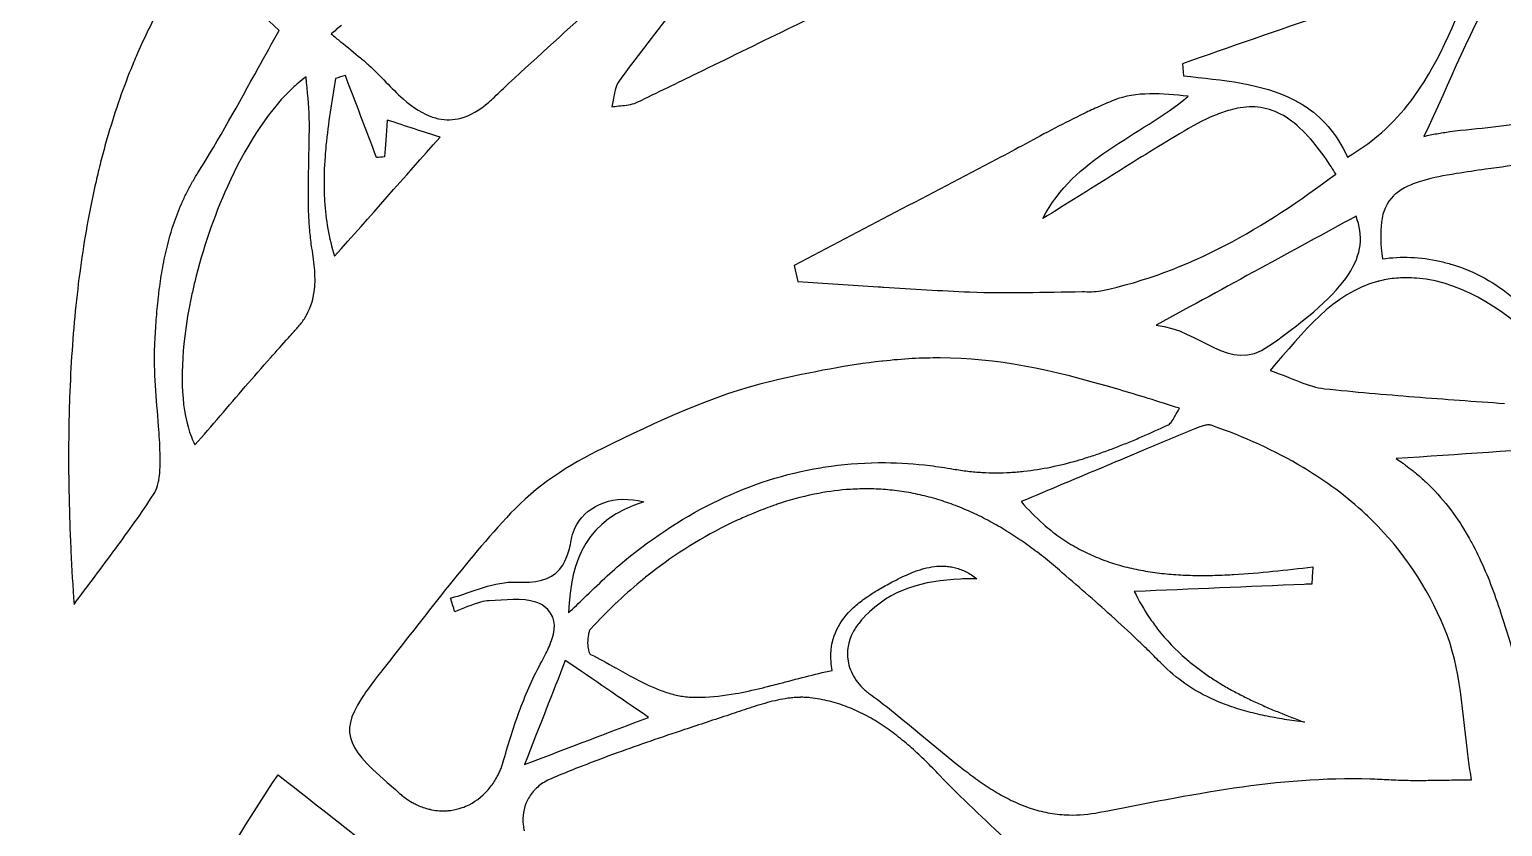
# Model space of a CAD drawing. Extents: x 0 to 430, y 0 to 430.
# Drawn here: x 217.1 to 298.1, y 137.1 to 180.9 of the extents above; entities that cross this region are included whole.
import ezdxf

# ---------------------------------------------------------------- set-up
doc = ezdxf.new("R2010")
doc.units = 0
doc.layers.add('Calque_1', color=7, linetype='CONTINUOUS')

msp = doc.modelspace()

# ---------------------------------------------------------------- linework, layer by layer
at = {"layer": 'Calque_1', "color": 7}
for points in [[(280.52619, 179.05941), (280.52619, 179.05889), (280.59239, 178.3933), (280.59239, 178.39278)], [(232.35213, 178.34322), (232.3524, 178.34317)], [(278.72219, 177.40185), (278.72219, 177.40218)], [(249.16126, 176.68941), (249.16178, 176.68941)], [(293.27535, 177.25745), (293.27535, 177.25797)], [(275.12653, 176.32577), (275.12653, 176.32525)], [(288.95876, 172.99179), (288.95876, 172.99231)], [(228.02501, 172.30323), (228.02501, 172.30272)], [(225.27727, 170.80101), (225.27727, 170.80152)], [(232.50204, 170.69046), (232.50204, 170.69098)], [(291.47023, 170.34138), (291.47023, 170.34086)], [(232.56304, 169.80059), (232.56304, 169.80111)], [(233.91974, 168.46367), (233.92025, 168.46367), (233.92025, 168.46419)], [(259.18642, 167.95728), (259.38176, 167.0855), (259.38176, 167.08498)], [(224.21175, 166.03437), (224.21175, 166.03489)], [(224.28195, 166.64364), (224.28195, 166.64416)], [(232.37153, 165.22413), (232.37153, 165.22464)], [(231.80721, 164.45513), (231.80773, 164.45565)], [(225.6789, 164.06291), (225.6789, 164.06239)], [(230.39851, 162.88572), (230.39851, 162.88623)], [(267.20834, 162.87329), (267.20834, 162.87277)], [(281.89966, 159.19051), (281.89944, 159.1903)], [(281.89944, 159.1903), (281.90844, 159.1873)], [(264.19932, 157.11078), (264.19984, 157.11078)], [(262.28433, 155.64114), (262.26053, 155.64114)], [(263.82894, 155.65204), (263.82843, 155.65204)], [(264.34261, 155.61644), (264.34209, 155.61644)], [(264.85162, 155.56114), (264.8511, 155.56114)], [(265.35598, 155.48674), (265.35546, 155.48674)], [(266.8432, 155.15189), (266.84268, 155.15189)], [(267.33102, 155.00359), (267.33051, 155.00359)], [(267.8142, 154.8377), (267.81368, 154.8377)], [(256.43195, 154.1116), (256.43143, 154.1116)], [(268.29376, 154.65426), (268.29324, 154.65426)], [(268.76918, 154.45373), (268.76866, 154.45373)], [(269.24099, 154.23619), (269.24047, 154.23619)], [(265.7569, 151.09848), (265.75742, 151.09848)], [(267.47152, 151.41787), (267.47204, 151.41787)], [(268.05596, 151.32637), (268.05647, 151.32637)], [(268.34948, 151.23177), (268.34999, 151.23177)], [(268.64352, 151.10154), (268.64403, 151.10154)], [(243.90705, 150.53827), (243.90757, 150.53827)], [(244.97624, 149.43811), (244.97572, 149.43811)], [(263.22941, 149.75127), (263.22992, 149.75127)], [(263.05736, 148.6351), (263.05685, 148.6351)], [(247.99318, 146.56431), (247.99369, 146.56431)], [(249.37035, 145.82017), (249.37087, 145.82017)], [(261.27557, 145.6833), (261.27609, 145.6833)], [(251.46325, 144.73805), (251.46377, 144.73805)], [(252.16708, 144.47193), (252.1676, 144.47193)], [(252.52003, 144.36805), (252.52055, 144.36805)], [(252.8735, 144.28795), (252.87402, 144.28795)], [(253.22748, 144.23365), (253.228, 144.23365)], [(253.58198, 144.20835), (253.5825, 144.20835)], [(254.05534, 144.20535), (254.05586, 144.20535)], [(259.52457, 144.20004), (259.52406, 144.19904)], [(259.52461, 144.20046), (259.52457, 144.20004)], [(259.79695, 144.19546), (259.79643, 144.19546)], [(263.05323, 144.6188), (263.05375, 144.6188)], [(264.55702, 143.454), (264.55753, 143.454)], [(263.07065, 143.23424), (263.07013, 143.23424)], [(264.39925, 142.41154), (264.39873, 142.41154)], [(264.82093, 142.09735), (264.82041, 142.09735)], [(265.23331, 141.76612), (265.23279, 141.76612)], [(265.63638, 141.41936), (265.63587, 141.41936)], [(266.03171, 141.05918), (266.03119, 141.05918)], [(267.05144, 141.40298), (267.05195, 141.40298)], [(268.30355, 140.38341), (268.30407, 140.38341)], [(269.14846, 139.73848), (269.14898, 139.73848)], [(237.57097, 138.84447), (237.57148, 138.84447)]]:
    msp.add_lwpolyline(points, dxfattribs=at)
for points in [[(234.51091, 178.41711)], [(290.07395, 170.6775)], [(267.20843, 162.87333)], [(246.60236, 146.2304)]]:
    msp.add_lwpolyline(points, close=True, dxfattribs=at)
for points in [[(429.85545, 215.00007), (429.85545, 96.33865), (333.66142, 0.14454), (215, 0.14453)], [(255.26678, 185.68989), (253.48368, 183.08271), (251.39484, 180.64415), (249.53742, 178.0733)], [(230.87538, 180.89135), (229.43139, 182.2407), (227.85447, 183.71432), (226.22967, 185.23269)], [(296.31851, 184.55726), (291.05404, 182.72467), (285.79029, 180.89199), (280.52619, 179.05941)], [(293.27535, 177.25797), (294.79787, 179.36391), (295.6367, 181.79474), (296.69633, 184.08649)], [(253.8571, 178.54153), (257.15216, 180.14682), (260.43919, 181.7685), (263.74745, 183.34641)], [(298.01505, 183.77953), (296.39498, 181.06225), (295.2324, 178.07202), (293.80756, 175.05965)], [(243.50572, 177.98608), (245.12262, 179.49729), (246.79546, 180.95241), (248.37313, 182.50053)], [(224.26452, 182.06749), (223.81512, 181.23275), (223.39702, 180.3652), (223.00982, 179.46352)], [(229.73436, 178.84858), (230.10556, 179.51978), (230.48382, 180.20034), (230.87538, 180.89135)], [(234.30319, 181.16829), (234.10933, 181.01462), (233.91669, 180.8579), (233.72544, 180.69752)], [(233.72544, 180.69752), (233.91435, 180.54233), (234.06171, 180.42433), (234.23187, 180.28721)], [(234.23187, 180.28721), (234.63272, 179.96422), (235.01741, 179.65613), (235.34653, 179.37822)], [(223.00982, 179.46352), (222.88077, 179.163), (222.75528, 178.859), (222.63309, 178.55091)], [(235.34653, 179.37822), (235.50282, 179.24625), (235.65364, 179.115), (235.80129, 178.98031)], [(235.80129, 178.98031), (236.45091, 178.38741), (237.02522, 177.7115), (237.68334, 177.12926)], [(222.63309, 178.55091), (222.14429, 177.31841), (221.71077, 176.02507), (221.33085, 174.66846)], [(226.40227, 173.05358), (227.56936, 174.90777), (228.62077, 176.83502), (229.73436, 178.84858)], [(232.3524, 178.34317), (232.20298, 178.23453), (232.05448, 178.11768), (231.90747, 177.99229)], [(232.52834, 176.09323), (232.51824, 176.79033), (232.42188, 177.48641), (232.35213, 178.34322)], [(233.95954, 178.24499), (233.76423, 177.01607), (233.56436, 175.78733), (233.44536, 174.56097)], [(234.51092, 178.41707), (234.32738, 178.35967), (234.14335, 178.30242), (233.95954, 178.24499)], [(236.22864, 173.89232), (235.65613, 175.40056), (235.08369, 176.9086), (234.51091, 178.41711)], [(250.55807, 176.9437), (251.65931, 177.47295), (252.75871, 178.00641), (253.8571, 178.54153)], [(280.59239, 178.39278), (282.72268, 178.15815), (284.88369, 177.98691), (286.65352, 177.07762)], [(231.4708, 177.5918), (230.17182, 176.32173), (228.98789, 174.43554), (228.02501, 172.30323)], [(231.90747, 177.99229), (231.76045, 177.8669), (231.61512, 177.73292), (231.4708, 177.5918)], [(242.70267, 177.22488), (242.96831, 177.48062), (243.23626, 177.73418), (243.50572, 177.98608)], [(249.53742, 178.0733), (249.34086, 177.80133), (249.29466, 177.42088), (249.23356, 177.05115)], [(278.72219, 177.40218), (278.03223, 177.39008), (277.37091, 177.29736), (276.77035, 177.05492)], [(280.8466, 177.26595), (280.13077, 177.34525), (279.41214, 177.41392), (278.72219, 177.40185)], [(237.68334, 177.12926), (238.2463, 176.63119), (238.78468, 176.29689), (239.3096, 176.12157)], [(240.85576, 176.06837), (241.36549, 176.20658), (241.87366, 176.49919), (242.39106, 176.9417)], [(242.39106, 176.9417), (242.49456, 177.0302), (242.59832, 177.12445), (242.70267, 177.22488)], [(249.23356, 177.05115), (249.21316, 176.92788), (249.19096, 176.80591), (249.16126, 176.68941)], [(249.16178, 176.68941), (249.27862, 176.70931), (249.3988, 176.72271), (249.51938, 176.73491)], [(249.51938, 176.73491), (249.82122, 176.76531), (250.12728, 176.78731), (250.39943, 176.8796)], [(250.39943, 176.8796), (250.45383, 176.898), (250.50668, 176.919), (250.55807, 176.9437)], [(272.85897, 170.54077), (274.57818, 173.92344), (278.13015, 175.0092), (280.8466, 177.26595)], [(275.94303, 176.70352), (275.66911, 176.58166), (275.39725, 176.45555), (275.12653, 176.32577)], [(276.77035, 177.05492), (276.49254, 176.94283), (276.21693, 176.82536), (275.94303, 176.70352)], [(283.69863, 176.63291), (283.5189, 176.60451), (283.33623, 176.56421), (283.1498, 176.51302)], [(286.23024, 176.11149), (285.41895, 176.62565), (284.59723, 176.77507), (283.69863, 176.63291)], [(286.65352, 177.07762), (286.74662, 177.02972), (286.83857, 176.97982), (286.92948, 176.92776)], [(286.92948, 176.92776), (287.02028, 176.87576), (287.10977, 176.82139), (287.19819, 176.76497)], [(287.19819, 176.76497), (288.17257, 176.14349), (289.00056, 175.24659), (289.60063, 173.91864)], [(289.60063, 173.91864), (291.202, 174.8476), (292.36185, 175.99402), (293.27535, 177.25745)], [(232.50204, 170.69098), (232.41924, 172.47698), (232.55484, 174.29627), (232.52834, 176.09323)], [(236.81103, 175.96296), (236.75223, 175.11709), (236.71143, 174.52689), (236.67047, 173.93672)], [(239.7137, 175.01521), (238.83125, 175.30346), (237.84608, 175.62494), (236.81103, 175.96296)], [(239.3096, 176.12157), (239.41458, 176.08647), (239.51875, 176.05817), (239.62275, 176.03577)], [(239.62275, 176.03577), (239.83094, 175.99097), (240.03697, 175.97127), (240.24236, 175.97687)], [(240.24236, 175.97687), (240.44758, 175.98287), (240.65185, 176.01307), (240.85576, 176.06837)], [(275.12653, 176.32525), (274.58527, 176.06577), (274.04912, 175.79215), (273.5163, 175.51186)], [(282.28475, 176.2102), (281.68941, 175.9612), (281.05412, 175.62084), (280.36498, 175.20457)], [(283.1498, 176.51302), (282.87019, 176.43632), (282.5824, 176.33471), (282.28475, 176.2102)], [(287.44775, 175.05781), (287.03894, 175.50659), (286.6359, 175.85443), (286.23024, 176.11149)], [(295.23176, 175.32217), (296.80505, 175.53534), (298.44801, 175.57591), (299.87695, 176.02238)], [(233.92025, 168.46419), (235.87501, 170.67478), (237.72853, 172.77041), (239.7137, 175.01521)], [(273.5163, 175.51186), (272.45026, 174.95106), (271.39553, 174.3631), (270.32889, 173.80602)], [(280.36498, 175.20457), (279.12695, 174.45661), (277.89788, 173.69374), (276.6546, 172.91634)], [(288.44406, 173.78295), (288.10542, 174.27531), (287.77477, 174.69878), (287.44775, 175.05781)], [(293.80756, 175.05965), (294.03873, 175.11725), (294.27384, 175.16645), (294.51141, 175.20952)], [(294.51141, 175.20952), (294.74908, 175.25262), (294.98972, 175.28942), (295.23176, 175.32217)], [(221.33085, 174.66846), (221.23585, 174.32935), (221.14415, 173.98663), (221.05593, 173.63958)], [(233.44536, 174.56097), (233.42556, 174.35659), (233.40816, 174.15232), (233.39316, 173.94809)], [(221.05593, 173.63958), (220.96763, 173.29238), (220.88271, 172.94163), (220.80117, 172.58642)], [(233.39316, 173.94809), (233.34826, 173.33522), (233.32706, 172.72354), (233.34046, 172.11255)], [(236.67047, 173.93672), (236.52303, 173.92192), (236.37607, 173.90712), (236.22864, 173.89232)], [(270.32889, 173.80602), (266.61077, 171.86377), (262.90018, 169.90773), (259.18642, 167.95728)], [(288.95876, 172.99231), (288.78493, 173.27356), (288.6134, 173.53679), (288.44406, 173.78295)], [(302.00965, 173.80938), (300.40148, 173.66498), (298.79467, 173.47843), (297.19494, 173.25231)], [(220.80117, 172.58642), (220.63815, 171.87633), (220.48888, 171.15027), (220.35261, 170.40774)], [(225.77853, 171.94151), (225.87183, 172.12929), (225.97022, 172.31576), (226.07412, 172.50116)], [(226.07412, 172.50116), (226.17802, 172.68657), (226.28718, 172.87071), (226.40227, 173.05358)], [(276.6546, 172.91634), (275.41132, 172.13894), (274.15389, 171.34686), (272.85897, 170.54077)], [(276.03553, 166.56117), (280.91421, 167.58316), (285.05023, 170.05079), (288.95876, 172.99179)], [(293.79568, 172.6384), (293.62828, 172.5906), (293.47133, 172.5399), (293.32438, 172.48647)], [(295.59763, 173.01356), (294.89413, 172.90234), (294.29784, 172.78186), (293.79568, 172.6384)], [(297.19494, 173.25231), (296.6617, 173.17701), (296.12918, 173.09752), (295.59763, 173.01356)], [(225.51343, 171.37462), (225.59683, 171.56464), (225.68521, 171.75372), (225.77853, 171.94151)], [(228.02501, 172.30272), (227.27625, 170.64449), (226.66079, 168.83759), (226.22926, 167.05704)], [(233.34046, 172.11255), (233.34446, 171.90894), (233.35326, 171.7056), (233.36576, 171.50225)], [(292.1286, 171.78883), (291.75543, 171.42179), (291.55038, 170.95551), (291.47023, 170.34138)], [(292.25882, 171.90769), (292.21312, 171.86929), (292.17002, 171.82959), (292.1286, 171.78883)], [(292.91356, 172.31645), (292.6585, 172.196), (292.44155, 172.0613), (292.25882, 171.90769)], [(293.32438, 172.48647), (293.17746, 172.43297), (293.04099, 172.37666), (292.91356, 172.31645)], [(225.27727, 170.80152), (225.35127, 170.99364), (225.43007, 171.18459), (225.51343, 171.37462)], [(233.36576, 171.50225), (233.42836, 170.48534), (233.59641, 169.47221), (233.91974, 168.46367)], [(220.35261, 170.40774), (220.21632, 169.66505), (220.09338, 168.90607), (219.98364, 168.13036)], [(224.58636, 168.45231), (224.71468, 169.04932), (224.87265, 169.64006), (225.0685, 170.22223)], [(225.0685, 170.22223), (225.1337, 170.41614), (225.20332, 170.60905), (225.27727, 170.80101)], [(232.56304, 169.80111), (232.53534, 170.09648), (232.51584, 170.39297), (232.50204, 170.69046)], [(290.07395, 170.6775), (286.56449, 168.75959), (283.07559, 166.85298), (279.0834, 164.67115)], [(285.28819, 163.5291), (289.74518, 166.65688), (290.88437, 168.50553), (290.07395, 170.6775)], [(291.47023, 170.34086), (291.39913, 169.79519), (291.42643, 169.133), (291.52143, 168.32135)], [(232.67156, 168.91796), (232.62646, 169.21069), (232.59076, 169.50522), (232.56304, 169.80059)], [(224.46802, 167.85338), (224.50452, 168.05374), (224.54362, 168.25331), (224.58636, 168.45231)], [(232.82297, 167.68651), (232.79447, 168.07934), (232.73777, 168.48819), (232.67156, 168.91796)], [(291.52143, 168.32135), (292.54961, 168.48141), (293.6276, 168.42702), (294.66955, 168.19371)], [(219.98364, 168.13036), (219.76422, 166.57929), (219.59776, 164.96185), (219.48342, 163.27536)], [(224.36725, 167.25032), (224.39805, 167.45188), (224.43155, 167.65303), (224.46802, 167.85338)], [(232.83197, 166.82765), (232.85037, 167.10621), (232.84457, 167.39188), (232.82297, 167.68651)], [(294.66955, 168.19371), (294.90112, 168.14181), (295.1308, 168.08092), (295.35789, 168.0118)], [(295.35789, 168.0118), (296.60681, 167.63167), (297.77391, 166.99638), (298.70342, 166.17109)], [(224.28195, 166.64416), (224.30775, 166.84678), (224.33635, 167.04875), (224.36725, 167.25032)], [(226.22926, 167.05704), (226.16756, 166.80266), (226.11016, 166.54917), (226.05614, 166.29636)], [(259.38176, 167.08498), (260.85757, 166.99148), (262.33318, 166.88672), (263.80888, 166.78836)], [(291.26042, 167.07962), (288.80548, 166.43437), (287.21097, 164.32846), (285.34399, 162.18793)], [(291.28732, 167.08662), (291.27832, 167.08462), (291.26932, 167.08162), (291.26042, 167.07962)], [(291.34572, 167.10262), (291.32592, 167.09762), (291.30692, 167.09162), (291.28732, 167.08662)], [(291.62788, 167.16512), (291.53278, 167.14652), (291.4383, 167.12542), (291.34572, 167.10262)], [(292.52137, 167.27313), (292.21097, 167.25793), (291.91352, 167.22103), (291.62788, 167.16512)], [(292.8366, 167.28113), (292.73026, 167.28087), (292.62472, 167.27813), (292.52137, 167.27313)], [(293.40453, 167.26043), (293.21813, 167.27463), (293.02866, 167.28153), (292.8366, 167.28113)], [(300.53224, 163.49838), (298.381, 165.2472), (296.20258, 167.04823), (293.40453, 167.26043)], [(224.10582, 164.80913), (224.13452, 165.21881), (224.16902, 165.62746), (224.21175, 166.03437)], [(224.21175, 166.03489), (224.22245, 166.13657), (224.23515, 166.2378), (224.24685, 166.33926)], [(224.24685, 166.33926), (224.25855, 166.44065), (224.26915, 166.54249), (224.28195, 166.64364)], [(226.05614, 166.29636), (225.89405, 165.53776), (225.76699, 164.78898), (225.6789, 164.06291)], [(232.37153, 165.22464), (232.66281, 165.74185), (232.79523, 166.27051), (232.83197, 166.82765)], [(263.80888, 166.78836), (263.90778, 166.78136), (264.00662, 166.77526), (264.1055, 166.76876)], [(264.1055, 166.76876), (265.68045, 166.66479), (267.2553, 166.56941), (268.83183, 166.50417)], [(268.83183, 166.50417), (270.89065, 166.41887), (272.95715, 166.50617), (275.02008, 166.52017)], [(275.02008, 166.52017), (275.18968, 166.52117), (275.36155, 166.51417), (275.53218, 166.51517)], [(275.53218, 166.51517), (275.70281, 166.51717), (275.87196, 166.52697), (276.03553, 166.56117)], [(232.21237, 164.96678), (232.26997, 165.05228), (232.32304, 165.13805), (232.37153, 165.22413)], [(224.03452, 163.57664), (224.05412, 163.98809), (224.07712, 164.39927), (224.10582, 164.80913)], [(231.66355, 164.29493), (231.71185, 164.34793), (231.75875, 164.40224), (231.80721, 164.45513)], [(231.80773, 164.45565), (231.81773, 164.46645), (231.82543, 164.47745), (231.83513, 164.48825)], [(231.83513, 164.48825), (231.97803, 164.64716), (232.10442, 164.80657), (232.21237, 164.96678)], [(279.0834, 164.67115), (281.49838, 164.4655), (283.08352, 161.98176), (285.28819, 163.5291)], [(225.6789, 164.06239), (225.41478, 161.88483), (225.50087, 159.91543), (226.04374, 158.52526)], [(230.39851, 162.88623), (230.7239, 163.25493), (231.05441, 163.61878), (231.38398, 163.98333)], [(231.38398, 163.98333), (231.47758, 164.08683), (231.56957, 164.19182), (231.66355, 164.29493)], [(219.48342, 163.27536), (219.42622, 162.43211), (219.38179, 161.57156), (219.35061, 160.6936)], [(224.2433, 159.12264), (224.1328, 160.61061), (223.96415, 162.09841), (224.03452, 163.57664)], [(229.01048, 161.2946), (229.47113, 161.82763), (229.93321, 162.35846), (230.39851, 162.88572)], [(267.20834, 162.87277), (266.19478, 162.87677), (265.15801, 162.81877), (264.05711, 162.69759)], [(277.05279, 161.12823), (273.19011, 162.26697), (270.30583, 162.86013), (267.20843, 162.87333)], [(263.99571, 162.69107), (262.19762, 162.48978), (260.22565, 162.12), (257.89996, 161.57692)], [(264.05311, 162.69707), (264.03401, 162.69507), (264.01491, 162.69307), (263.99571, 162.69107)], [(264.05711, 162.69759), (264.05611, 162.69744), (264.05411, 162.69734), (264.05311, 162.69707)], [(285.34399, 162.18793), (286.58965, 161.7561), (287.44857, 161.27326), (288.34794, 161.17973)], [(226.24166, 158.08396), (227.17209, 159.15393), (228.08899, 160.22841), (229.01048, 161.2946)], [(257.89996, 161.57692), (254.69794, 160.82894), (251.63143, 159.33942), (248.64419, 157.89654)], [(288.34794, 161.17973), (289.99312, 161.00852), (291.64137, 160.86406), (293.29081, 160.73325)], [(219.35061, 160.6936), (219.30381, 159.37666), (219.28621, 158.02072), (219.29741, 156.62409)], [(278.6527, 160.64348), (278.10009, 160.81462), (277.5678, 160.97641), (277.05279, 161.12823)], [(280.37352, 160.10141), (279.77781, 160.29167), (279.20517, 160.47238), (278.6527, 160.64348)], [(293.29081, 160.73325), (294.11551, 160.66785), (294.9404, 160.60588), (295.76559, 160.54566)], [(295.76559, 160.54566), (296.59079, 160.48546), (297.41566, 160.42673), (298.2409, 160.36841)], [(279.90481, 159.32419), (280.07631, 159.52422), (280.19831, 159.84481), (280.37352, 160.10141)], [(224.2924, 158.37903), (224.2786, 158.627), (224.2617, 158.87465), (224.2433, 159.12264)], [(278.31163, 158.5433), (278.77994, 158.74595), (279.24677, 158.9565), (279.71363, 159.17119)], [(281.20562, 158.9713), (280.25931, 158.57683), (279.32507, 158.18408), (278.38514, 157.78996)], [(279.71363, 159.17119), (279.74943, 159.18759), (279.78323, 159.20959), (279.81491, 159.23529)], [(279.81491, 159.23529), (279.84661, 159.26099), (279.87631, 159.29089), (279.90481, 159.32419)], [(281.34051, 159.0261), (281.29501, 159.0076), (281.24801, 158.989), (281.20562, 158.9713)], [(281.43301, 159.0638), (281.40091, 159.0514), (281.37171, 159.0387), (281.34051, 159.0261)], [(281.67384, 159.1449), (281.59364, 159.1229), (281.51205, 159.0942), (281.43301, 159.0638)], [(281.90844, 159.1873), (281.83354, 159.1823), (281.75398, 159.1669), (281.67384, 159.1449)], [(282.00869, 159.18751), (281.97389, 159.19151), (281.93699, 159.19151), (281.89966, 159.19051)], [(282.10839, 159.16581), (282.07689, 159.17671), (282.04349, 159.18381), (282.00869, 159.18751)], [(287.16751, 156.84401), (285.61269, 157.77601), (283.91422, 158.54147), (282.10839, 159.16581)], [(224.3234, 157.63489), (224.3174, 157.88275), (224.3062, 158.13109), (224.2924, 158.37903)], [(226.04374, 158.52526), (226.10404, 158.37079), (226.16993, 158.2236), (226.24166, 158.08396)], [(276.19187, 157.69788), (276.42909, 157.78298), (276.66598, 157.8715), (276.9019, 157.96299)], [(276.9019, 157.96299), (277.1377, 158.05439), (277.37305, 158.14881), (277.60781, 158.24565)], [(277.60781, 158.24565), (277.84271, 158.34255), (278.0775, 158.44197), (278.31163, 158.5433)], [(312.31515, 158.69217), (305.57901, 158.23468), (299.15631, 157.79886), (292.28124, 157.33206)], [(224.2526, 156.1373), (224.3431, 156.61847), (224.3359, 157.15716), (224.3234, 157.63489)], [(248.64419, 157.89654), (246.80494, 157.00828), (244.9789, 155.80427), (243.59592, 154.3231)], [(261.21501, 156.92319), (262.19121, 157.05662), (263.18609, 157.11991), (264.19932, 157.11078)], [(264.19984, 157.11078), (265.01057, 157.10378), (265.83281, 157.04958), (266.66739, 156.94798)], [(271.81643, 156.63592), (272.81848, 156.74416), (273.7966, 156.95287), (274.75889, 157.23124)], [(274.75889, 157.23124), (274.9995, 157.30084), (275.23947, 157.37506), (275.47821, 157.45293)], [(275.47821, 157.45293), (275.71686, 157.53073), (275.9548, 157.61276), (276.19187, 157.69788)], [(278.38514, 157.78996), (277.70764, 157.50588), (277.02155, 157.21976), (276.35218, 156.93834)], [(292.28124, 157.33206), (292.40403, 157.25116), (292.52421, 157.16865), (292.64192, 157.08504)], [(219.29741, 156.62409), (219.29747, 156.61709), (219.29793, 156.61029), (219.29793, 156.60339)], [(219.29793, 156.60339), (219.30593, 155.67891), (219.32563, 154.73684), (219.35843, 153.77672)], [(249.8803, 151.72815), (253.17416, 154.43156), (256.7553, 156.18876), (260.63107, 156.83429)], [(260.63107, 156.83429), (260.82486, 156.86659), (261.01974, 156.89649), (261.21501, 156.92319)], [(266.66739, 156.94798), (266.87603, 156.92258), (267.08512, 156.89408), (267.29526, 156.86278)], [(267.29526, 156.86278), (267.50557, 156.83138), (267.71649, 156.79688), (267.92829, 156.75941)], [(267.92829, 156.75941), (268.19726, 156.71181), (268.46401, 156.67341), (268.72876, 156.64262)], [(268.72876, 156.64262), (268.99353, 156.61192), (269.25602, 156.58932), (269.51683, 156.57442)], [(269.51683, 156.57442), (270.03843, 156.54472), (270.55246, 156.54582), (271.05988, 156.57442)], [(271.05988, 156.57442), (271.31359, 156.58842), (271.56587, 156.60882), (271.81643, 156.63592)], [(276.35218, 156.93834), (274.75405, 156.26649), (273.18401, 155.60519), (271.67133, 154.96895)], [(288.52662, 155.9593), (288.0872, 156.26958), (287.63386, 156.56445), (287.16751, 156.84401)], [(292.64192, 157.08504), (292.69192, 157.04954), (292.73962, 157.01304), (292.78868, 156.97704)], [(292.78868, 156.97704), (292.91984, 156.88094), (293.04774, 156.78297), (293.17265, 156.68351)], [(293.17265, 156.68351), (293.18505, 156.67341), (293.19785, 156.66361), (293.21035, 156.65361)], [(293.21035, 156.65361), (293.24625, 156.62471), (293.28335, 156.59641), (293.31885, 156.56731)], [(293.31885, 156.56731), (293.42688, 156.47851), (293.53224, 156.38827), (293.63564, 156.29704)], [(223.9642, 155.35905), (224.0605, 155.50666), (224.13261, 155.67539), (224.1859, 155.8567)], [(224.1859, 155.8567), (224.2125, 155.9474), (224.2345, 156.04107), (224.2526, 156.1373)], [(262.26053, 155.64114), (261.69554, 155.60444), (261.12175, 155.53094), (260.53971, 155.42257)], [(263.30701, 155.66804), (262.96923, 155.67204), (262.62816, 155.66304), (262.28433, 155.64114)], [(263.82843, 155.65204), (263.65532, 155.66104), (263.48169, 155.66594), (263.30701, 155.66804)], [(264.34209, 155.61644), (264.17187, 155.63154), (264.00069, 155.64344), (263.82894, 155.65204)], [(264.8511, 155.56114), (264.68238, 155.58284), (264.51283, 155.60124), (264.34261, 155.61644)], [(265.35546, 155.48674), (265.18821, 155.51464), (265.02034, 155.53954), (264.85162, 155.56114)], [(290.20712, 154.63225), (289.67327, 155.10356), (289.11254, 155.54557), (288.52662, 155.9593)], [(293.63564, 156.29704), (293.73901, 156.20584), (293.84006, 156.11315), (293.93898, 156.01954)], [(293.93898, 156.01954), (294.8301, 155.17626), (295.54344, 154.23792), (296.13677, 153.23367)], [(221.86717, 152.36854), (222.60065, 153.36438), (223.3043, 154.34731), (223.9642, 155.35905)], [(250.91125, 154.95379), (247.82578, 153.98404), (246.89604, 151.86436), (246.77816, 148.84977)], [(247.24067, 153.71099), (247.88386, 154.82846), (249.32729, 155.37265), (250.91125, 154.95379)], [(257.8577, 154.68313), (257.51283, 154.55764), (257.17503, 154.42257), (256.84071, 154.28316)], [(258.05459, 154.75133), (257.98899, 154.72833), (257.92355, 154.70703), (257.8577, 154.68313)], [(258.19153, 154.79833), (258.14593, 154.78273), (258.10033, 154.76733), (258.05459, 154.75133)], [(258.42614, 154.87943), (258.34824, 154.85403), (258.26971, 154.82513), (258.19153, 154.79833)], [(260.53971, 155.42257), (259.84783, 155.29372), (259.14349, 155.11428), (258.42614, 154.87943)], [(265.85518, 155.39374), (265.68937, 155.42794), (265.52323, 155.45884), (265.35598, 155.48674)], [(265.85618, 155.39374), (265.85602, 155.3938), (265.85541, 155.39372), (265.85518, 155.39374)], [(266.84268, 155.15189), (266.51649, 155.24459), (266.18798, 155.3254), (265.85618, 155.39374)], [(267.33051, 155.00359), (267.16885, 155.05589), (267.00621, 155.10553), (266.8432, 155.15189)], [(267.81368, 154.8377), (267.65336, 154.8959), (267.49268, 154.95128), (267.33102, 155.00359)], [(268.29324, 154.65426), (268.13422, 154.71816), (267.97453, 154.77951), (267.8142, 154.8377)], [(271.67133, 154.96895), (272.06014, 154.50865), (272.4649, 154.09691), (272.88366, 153.72924)], [(243.59592, 154.3231), (241.07804, 151.62631), (238.87215, 148.63527), (236.57723, 145.73449)], [(256.05833, 153.94055), (255.953, 153.89205), (255.84635, 153.84525), (255.74207, 153.79535)], [(256.43143, 154.1116), (256.30573, 154.0564), (256.18256, 153.99775), (256.05833, 153.94055)], [(256.84071, 154.28316), (256.70426, 154.22626), (256.56668, 154.17082), (256.43195, 154.1116)], [(268.76866, 154.45373), (268.61091, 154.52333), (268.45278, 154.59031), (268.29376, 154.65426)], [(269.24047, 154.23619), (269.08397, 154.31139), (268.92693, 154.38415), (268.76918, 154.45373)], [(270.17324, 153.75198), (269.86492, 153.92422), (269.55414, 154.08572), (269.24099, 154.23619)], [(290.60193, 154.27311), (290.47197, 154.39461), (290.3405, 154.51449), (290.20712, 154.63225)], [(290.9864, 153.90259), (290.85996, 154.02787), (290.7319, 154.15161), (290.60193, 154.27311)], [(294.93861, 147.99182), (293.97617, 150.32193), (292.63126, 152.27297), (290.9864, 153.90259)], [(219.35843, 153.77672), (219.37493, 153.2933), (219.39453, 152.8053), (219.41733, 152.31272)], [(246.93116, 152.85056), (246.94956, 152.95529), (246.97366, 153.05715), (247.00296, 153.15597)], [(247.00296, 153.15597), (247.06166, 153.35362), (247.14173, 153.53906), (247.24067, 153.71099)], [(255.74207, 153.79535), (254.14965, 153.03319), (252.67862, 152.1073), (251.30978, 151.03632)], [(270.63367, 153.48533), (270.48074, 153.57673), (270.32733, 153.66591), (270.17324, 153.75198)], [(271.09049, 153.20318), (270.9387, 153.29978), (270.78659, 153.39394), (270.63367, 153.48533)], [(271.5442, 152.90552), (271.39352, 153.00723), (271.24229, 153.10658), (271.09049, 153.20318)], [(272.88366, 153.72924), (273.02314, 153.60679), (273.16377, 153.48913), (273.30638, 153.37629)], [(273.30638, 153.37629), (273.44896, 153.26347), (273.59282, 153.1548), (273.73839, 153.05125)], [(296.13677, 153.23367), (296.21027, 153.10923), (296.27769, 152.98128), (296.34762, 152.85486)], [(219.41733, 152.31272), (219.41833, 152.28812), (219.41933, 152.26292), (219.42133, 152.23832)], [(219.59238, 149.30102), (220.37044, 150.3643), (221.13369, 151.37271), (221.86717, 152.36854)], [(246.68983, 151.94365), (246.79091, 152.20347), (246.87044, 152.50444), (246.93116, 152.85056)], [(271.99431, 152.59286), (271.84469, 152.69957), (271.69488, 152.80382), (271.5442, 152.90552)], [(272.4413, 152.26473), (272.29273, 152.37636), (272.14391, 152.48613), (271.99431, 152.59286)], [(272.88522, 151.92262), (272.73768, 152.03909), (272.58986, 152.15305), (272.4413, 152.26473)], [(273.73839, 153.05125), (273.88397, 152.94771), (274.03121, 152.84868), (274.17969, 152.75409)], [(274.17969, 152.75409), (274.32817, 152.65949), (274.47751, 152.56875), (274.62877, 152.48279)], [(274.62877, 152.48279), (274.78003, 152.39679), (274.93269, 152.31502), (275.08663, 152.23733)], [(296.34762, 152.85486), (296.40312, 152.75459), (296.46171, 152.65608), (296.51505, 152.55464)], [(296.51505, 152.55464), (296.99735, 151.63722), (297.39479, 150.67266), (297.74753, 149.68142)], [(219.42133, 152.23832), (219.46643, 151.27669), (219.52328, 150.29781), (219.59238, 149.30102)], [(244.24192, 150.52927), (245.31893, 150.52327), (246.01995, 150.78769), (246.4578, 151.47751)], [(246.4578, 151.47751), (246.5454, 151.61549), (246.62244, 151.7704), (246.68983, 151.94365)], [(247.62411, 149.65284), (248.42883, 150.42539), (249.12715, 151.10995), (249.8803, 151.72815)], [(273.76474, 151.19452), (273.47354, 151.44635), (273.18039, 151.68955), (272.88522, 151.92262)], [(275.08663, 152.23733), (275.24056, 152.15973), (275.39572, 152.08586), (275.55222, 152.01617)], [(275.55222, 152.01617), (275.70872, 151.94647), (275.86662, 151.88083), (276.02558, 151.81876)], [(276.02558, 151.81876), (276.18454, 151.75676), (276.34435, 151.69782), (276.50567, 151.64305)], [(276.50567, 151.64305), (276.66699, 151.58835), (276.82941, 151.53735), (276.99298, 151.48957)], [(276.99298, 151.48957), (277.15654, 151.44177), (277.32127, 151.39687), (277.48698, 151.35574)], [(251.30978, 151.03632), (251.11434, 150.88342), (250.92028, 150.72692), (250.72894, 150.56814)], [(268.32106, 150.70566), (266.3245, 150.61706), (264.48657, 150.16417), (263.05936, 148.6381)], [(264.67066, 150.59514), (264.9707, 150.75172), (265.27998, 150.89898), (265.59412, 151.02868)], [(265.59412, 151.02868), (265.64862, 151.05118), (265.70202, 151.07738), (265.7569, 151.09848)], [(265.75742, 151.09848), (265.85002, 151.13408), (265.94342, 151.16728), (266.03699, 151.19828)], [(266.03699, 151.19828), (266.13079, 151.22928), (266.22554, 151.25808), (266.32017, 151.28348)], [(266.32017, 151.28348), (266.50929, 151.33428), (266.70029, 151.37308), (266.89223, 151.39667)], [(266.89223, 151.39667), (267.08418, 151.42027), (267.27751, 151.42847), (267.47152, 151.41787)], [(267.47204, 151.41787), (267.56894, 151.41287), (267.66568, 151.40257), (267.76298, 151.38737)], [(267.76298, 151.38737), (267.76324, 151.38732), (267.76375, 151.38743), (267.76398, 151.38737)], [(267.76398, 151.38737), (267.86118, 151.37227), (267.95854, 151.35207), (268.05596, 151.32637)], [(268.05647, 151.32637), (268.15407, 151.30067), (268.2517, 151.26907), (268.34948, 151.23177)], [(269.23108, 150.72326), (268.92467, 150.72326), (268.62114, 150.71926), (268.32106, 150.70566)], [(268.34999, 151.23177), (268.44779, 151.19447), (268.54564, 151.15117), (268.64352, 151.10154)], [(268.64403, 151.10154), (268.83975, 151.00224), (269.03558, 150.87696), (269.23108, 150.72326)], [(275.20495, 149.9429), (274.72624, 150.36219), (274.24557, 150.77872), (273.76474, 151.19452)], [(277.48698, 151.35574), (277.65269, 151.31464), (277.81948, 151.27694), (277.98723, 151.24205)], [(277.98723, 151.24205), (278.15495, 151.20725), (278.32346, 151.17535), (278.49314, 151.14645)], [(278.49314, 151.14645), (278.66282, 151.11765), (278.83326, 151.09115), (279.00474, 151.06795)], [(279.00474, 151.06795), (279.17621, 151.04465), (279.34885, 151.02435), (279.52202, 151.00645)], [(279.52202, 151.00645), (279.69522, 150.98845), (279.86913, 150.97285), (280.04394, 150.95995)], [(280.04394, 150.95995), (280.21875, 150.94695), (280.39422, 150.93665), (280.57052, 150.92845)], [(280.57052, 150.92845), (280.74681, 150.92045), (280.92408, 150.91385), (281.10177, 150.90985)], [(281.10177, 150.90985), (281.45713, 150.90185), (281.8153, 150.90285), (282.17561, 150.90985)], [(282.17561, 150.90985), (282.53605, 150.91685), (282.89888, 150.93135), (283.26339, 150.95125)], [(283.26339, 150.95125), (283.28849, 150.95425), (283.31379, 150.95525), (283.33879, 150.95625)], [(283.33879, 150.95625), (284.77334, 151.03775), (286.23529, 151.20457), (287.69876, 151.37742)], [(287.69876, 151.37742), (287.67996, 151.06238), (287.66106, 150.74729), (287.64246, 150.43225)], [(240.29022, 149.6603), (241.49735, 149.97671), (242.71937, 150.59843), (243.90705, 150.53827)], [(243.90757, 150.53827), (244.0229, 150.53227), (244.13422, 150.52927), (244.24192, 150.52927)], [(250.72894, 150.56814), (249.77184, 149.77381), (248.86515, 148.90672), (248.00197, 147.97348)], [(263.22992, 149.75127), (263.26882, 149.77787), (263.30972, 149.80307), (263.3493, 149.82927)], [(263.3493, 149.82927), (263.53811, 149.95429), (263.73186, 150.0752), (263.93169, 150.19101)], [(263.93169, 150.19101), (264.17322, 150.33103), (264.42099, 150.46485), (264.67066, 150.59514)], [(278.03165, 147.37822), (277.11048, 148.25452), (276.1624, 149.10425), (275.20495, 149.9429)], [(287.23058, 150.41525), (284.12744, 150.28425), (281.02412, 150.15347), (277.88492, 150.02094)], [(277.88492, 150.02094), (278.1355, 149.50939), (278.41038, 149.03579), (278.70708, 148.59521)], [(287.64246, 150.43225), (287.50569, 150.42625), (287.36734, 150.42075), (287.23058, 150.41525)], [(240.52431, 148.90944), (240.44631, 149.15995), (240.36847, 149.41006), (240.29022, 149.6603)], [(241.94386, 149.43911), (241.46842, 149.31467), (240.9982, 149.06983), (240.52431, 148.90944)], [(242.42136, 149.51611), (242.26141, 149.50911), (242.1023, 149.48061), (241.94386, 149.43911)], [(244.97572, 149.43811), (244.25503, 149.67372), (243.24699, 149.55233), (242.42136, 149.51611)], [(245.42324, 149.21228), (245.29344, 149.30998), (245.14237, 149.38376), (244.97624, 149.43811)], [(245.88471, 147.43307), (246.09909, 148.10786), (246.06434, 148.72945), (245.42324, 149.21228)], [(246.77816, 148.84977), (247.07597, 149.12764), (247.35587, 149.39529), (247.62411, 149.65284)], [(262.30543, 148.99887), (262.39683, 149.08987), (262.4928, 149.17818), (262.59224, 149.26396)], [(262.59224, 149.26396), (262.69174, 149.34986), (262.7953, 149.43345), (262.90178, 149.5146)], [(262.90178, 149.5146), (263.00806, 149.5956), (263.11728, 149.67448), (263.22941, 149.75127)], [(297.74753, 149.68142), (297.83563, 149.43372), (297.92117, 149.18438), (298.00436, 148.93366)], [(261.21299, 146.15251), (261.11609, 147.36457), (261.57349, 148.26986), (262.30543, 148.99887)], [(262.73542, 148.26458), (262.60553, 148.10284), (262.49708, 147.93641), (262.40883, 147.76692)], [(263.05685, 148.6351), (262.94737, 148.51789), (262.83995, 148.39473), (262.73542, 148.26458)], [(263.05936, 148.6381), (263.05857, 148.6381), (263.05836, 148.6351), (263.05736, 148.6351)], [(278.70708, 148.59521), (278.85543, 148.37491), (279.00913, 148.16264), (279.16804, 147.95854)], [(298.00436, 148.93366), (298.25402, 148.18116), (298.4846, 147.41627), (298.71233, 146.648)], [(245.53073, 146.60315), (245.67327, 146.88464), (245.79896, 147.16314), (245.88471, 147.43307)], [(247.86807, 147.6536), (247.84017, 147.51652), (247.82827, 147.35832), (247.83037, 147.20505)], [(247.92237, 147.83963), (247.90017, 147.78523), (247.88207, 147.72213), (247.86807, 147.6536)], [(248.00197, 147.97348), (247.97087, 147.93988), (247.94467, 147.89408), (247.92237, 147.83963)], [(262.40883, 147.76692), (262.1439, 147.25834), (262.06287, 146.72338), (262.14372, 146.21406)], [(279.16804, 147.95854), (279.64479, 147.34621), (280.16795, 146.80472), (280.72813, 146.31937)], [(296.26256, 140.75351), (295.92958, 143.30211), (295.8383, 145.81377), (294.93861, 147.99182)], [(245.30697, 146.17939), (245.38387, 146.321), (245.45945, 146.46239), (245.53073, 146.60315)], [(247.83037, 147.20505), (247.83043, 147.20105), (247.83088, 147.19705), (247.83088, 147.19265)], [(247.83088, 147.19265), (247.83388, 147.04417), (247.84928, 146.90095), (247.87638, 146.78853)], [(247.87638, 146.78853), (247.89728, 146.70163), (247.92528, 146.63258), (247.95858, 146.59321)], [(247.95858, 146.59321), (247.96958, 146.58021), (247.98098, 146.57041), (247.99318, 146.56431)], [(278.7169, 146.71573), (278.49041, 146.93832), (278.26187, 147.15922), (278.03165, 147.37822)], [(279.38973, 146.04133), (279.16756, 146.26797), (278.94338, 146.49313), (278.7169, 146.71573)], [(246.60236, 146.2304), (245.8838, 144.39152), (245.2144, 142.67842), (244.36426, 140.50207)], [(244.66773, 144.88489), (244.86563, 145.32577), (245.07822, 145.7581), (245.30697, 146.17939)], [(251.17728, 143.09779), (249.54047, 144.21849), (248.23154, 145.11487), (246.60236, 146.2304)], [(247.99369, 146.56431), (248.44982, 146.33711), (248.90884, 146.0793), (249.37035, 145.82017)], [(249.37087, 145.82017), (250.06321, 145.43144), (250.76094, 145.03867), (251.46325, 144.73805)], [(261.27609, 145.6833), (261.24609, 145.84464), (261.22519, 146.00104), (261.21299, 146.15251)], [(262.14372, 146.21406), (262.17072, 146.0443), (262.21602, 145.87751), (262.27808, 145.71537)], [(280.65373, 144.96749), (280.21269, 145.27692), (279.79068, 145.63223), (279.38973, 146.04133)], [(280.72813, 146.31937), (280.91474, 146.15768), (281.10508, 146.00189), (281.29968, 145.85222)], [(281.29968, 145.85222), (281.49428, 145.70257), (281.69259, 145.55834), (281.89446, 145.41968)], [(236.57723, 145.73449), (236.2521, 145.32351), (235.96857, 144.95431), (235.72818, 144.61776)], [(258.35378, 144.9531), (259.31923, 145.20551), (260.29257, 145.47542), (261.27557, 145.6833)], [(262.27808, 145.71537), (262.34018, 145.55323), (262.41912, 145.39581), (262.51476, 145.24513)], [(262.51476, 145.24513), (262.61036, 145.09442), (262.72257, 144.95059), (262.85014, 144.81518)], [(282.03091, 144.16755), (281.55471, 144.39417), (281.09473, 144.65809), (280.65373, 144.96749)], [(281.89446, 145.41968), (282.09637, 145.28098), (282.30134, 145.14742), (282.50994, 145.01867)], [(282.50994, 145.01867), (282.71854, 144.88995), (282.92991, 144.76536), (283.14454, 144.64556)], [(235.72818, 144.61776), (235.60799, 144.44949), (235.49872, 144.28981), (235.40004, 144.13664)], [(243.63989, 142.1631), (243.93441, 143.08813), (244.27193, 144.00317), (244.66773, 144.88489)], [(251.46377, 144.73805), (251.69777, 144.6379), (251.93217, 144.5481), (252.16708, 144.47193)], [(252.1676, 144.47193), (252.28497, 144.43393), (252.40245, 144.39883), (252.52003, 144.36805)], [(252.52055, 144.36805), (252.63813, 144.33735), (252.75572, 144.31045), (252.8735, 144.28795)], [(252.87402, 144.28795), (252.99179, 144.26545), (253.10952, 144.24715), (253.22748, 144.23365)], [(253.228, 144.23365), (253.34596, 144.22015), (253.46385, 144.21175), (253.58198, 144.20835)], [(253.5825, 144.20835), (253.73987, 144.20435), (253.89772, 144.20335), (254.05534, 144.20535)], [(254.05586, 144.20535), (254.68679, 144.21885), (255.31973, 144.29305), (255.95548, 144.40482)], [(255.95548, 144.40482), (256.43243, 144.48872), (256.91081, 144.59379), (257.39105, 144.7097)], [(257.39105, 144.7097), (257.49968, 144.7359), (257.60884, 144.7652), (257.71765, 144.7924)], [(257.71765, 144.7924), (257.78265, 144.8088), (257.84787, 144.8255), (257.91299, 144.842)], [(257.91299, 144.842), (258.05985, 144.8794), (258.20656, 144.9146), (258.35378, 144.9531)], [(258.97215, 144.16234), (258.78713, 144.14094), (258.60082, 144.11074), (258.41405, 144.07394)], [(259.24914, 144.18764), (259.15734, 144.18164), (259.06457, 144.17314), (258.97215, 144.16234)], [(259.52406, 144.19904), (259.43306, 144.19904), (259.34092, 144.19404), (259.24914, 144.18764)], [(259.79643, 144.19546), (259.70613, 144.19946), (259.61579, 144.20146), (259.52461, 144.20046)], [(260.06618, 144.17426), (259.97718, 144.18436), (259.88704, 144.19126), (259.79695, 144.19546)], [(260.6031, 144.09466), (260.42664, 144.12676), (260.24793, 144.15356), (260.06618, 144.17426)], [(262.85014, 144.81518), (262.91394, 144.74748), (262.98177, 144.68196), (263.05323, 144.6188)], [(263.05375, 144.6188), (263.12515, 144.5557), (263.19972, 144.49445), (263.27854, 144.43637)], [(263.27854, 144.43637), (263.71125, 144.11763), (264.13636, 143.78902), (264.55702, 143.454)], [(282.512, 143.95311), (282.34981, 144.02061), (282.18955, 144.09209), (282.03091, 144.16755)], [(283.14454, 144.64556), (283.35917, 144.52573), (283.57666, 144.41024), (283.79669, 144.29829)], [(283.79669, 144.29829), (284.01671, 144.18635), (284.23907, 144.07787), (284.46383, 143.97275)], [(235.40004, 144.13664), (234.11689, 142.1451), (234.66103, 141.33076), (237.27279, 139.12197)], [(256.72939, 143.60836), (256.35802, 143.48599), (255.99033, 143.35832), (255.63127, 143.2399)], [(257.28905, 143.7861), (257.10198, 143.7295), (256.91501, 143.66947), (256.72939, 143.60836)], [(257.85181, 143.94475), (257.66434, 143.89625), (257.47613, 143.84278), (257.28905, 143.7861)], [(258.41405, 144.07394), (258.22727, 144.03714), (258.03927, 143.99334), (257.85181, 143.94475)], [(261.63198, 143.83781), (261.29884, 143.94404), (260.95603, 144.03048), (260.6031, 144.09466)], [(262.12446, 143.66366), (261.9625, 143.72636), (261.79855, 143.78473), (261.63198, 143.83781)], [(262.60401, 143.46212), (262.44645, 143.53382), (262.28641, 143.60095), (262.12446, 143.66366)], [(263.07013, 143.23424), (262.91674, 143.31434), (262.76158, 143.3904), (262.60401, 143.46212)], [(264.55753, 143.454), (265.39874, 142.78405), (266.22197, 142.08925), (267.05144, 141.40298)], [(283.00346, 143.76136), (282.83789, 143.82156), (282.67422, 143.88559), (282.512, 143.95311)], [(283.50522, 143.59084), (283.33644, 143.64434), (283.16904, 143.70115), (283.00346, 143.76136)], [(284.01579, 143.43942), (283.84402, 143.48682), (283.674, 143.53732), (283.50522, 143.59084)], [(284.53514, 143.30506), (284.36054, 143.34706), (284.18755, 143.39196), (284.01579, 143.43942)], [(284.46383, 143.97275), (284.6886, 143.86763), (284.91558, 143.76508), (285.14442, 143.66578)], [(285.14442, 143.66578), (285.37328, 143.56648), (285.60353, 143.46994), (285.83583, 143.37537)], [(285.83583, 143.37537), (286.2993, 143.18673), (286.76909, 143.00557), (287.24246, 142.82967)], [(244.36426, 140.50207), (246.98717, 141.50164), (249.01173, 142.27269), (251.17728, 143.09779)], [(255.63127, 143.2399), (254.80595, 142.96764), (253.97968, 142.69605), (253.15442, 142.42083)], [(263.52437, 142.98206), (263.37505, 143.06996), (263.22391, 143.15418), (263.07065, 143.23424)], [(263.96724, 142.70714), (263.82151, 142.80224), (263.67382, 142.89412), (263.52437, 142.98206)], [(264.39873, 142.41154), (264.25652, 142.51328), (264.11296, 142.61199), (263.96724, 142.70714)], [(285.06277, 143.18674), (284.8855, 143.22384), (284.70974, 143.26304), (284.53514, 143.30506)], [(285.59813, 143.08131), (285.4184, 143.11421), (285.24004, 143.14961), (285.06277, 143.18674)], [(286.14074, 142.98831), (285.95873, 143.01771), (285.77786, 143.04831), (285.59813, 143.08131)], [(287.24246, 142.82967), (286.87157, 142.87767), (286.50358, 142.92976), (286.14074, 142.98831)], [(243.22854, 140.77094), (243.35601, 141.23552), (243.49262, 141.7006), (243.63989, 142.1631)], [(253.15442, 142.42083), (251.91669, 142.00797), (250.68072, 141.58636), (249.45542, 141.1413)], [(264.82041, 142.09735), (264.68159, 142.20501), (264.54135, 142.30989), (264.39925, 142.41154)], [(265.23279, 141.76612), (265.09691, 141.87923), (264.95987, 141.98964), (264.82093, 142.09735)], [(265.63587, 141.41936), (265.50293, 141.5372), (265.36909, 141.65306), (265.23331, 141.76612)], [(249.45542, 141.1413), (249.04709, 140.99298), (248.63965, 140.84179), (248.23379, 140.68759)], [(266.03119, 141.05918), (265.90077, 141.18128), (265.76942, 141.30143), (265.63638, 141.41936)], [(266.41877, 140.68709), (266.29083, 140.81272), (266.16204, 140.93715), (266.03171, 141.05918)], [(267.05195, 141.40298), (267.46663, 141.05987), (267.88269, 140.7184), (268.30355, 140.38341)], [(242.96909, 140.05884), (243.00339, 140.13284), (243.03599, 140.20822), (243.06679, 140.28569)], [(243.06679, 140.28569), (243.12829, 140.44066), (243.18238, 140.60264), (243.22854, 140.77094)], [(247.01991, 140.21476), (246.61707, 140.05357), (246.21564, 139.8885), (245.81637, 139.71917)], [(248.23379, 140.68759), (247.82793, 140.53342), (247.42275, 140.37591), (247.01991, 140.21476)], [(267.17479, 139.91557), (266.92697, 140.17775), (266.67483, 140.43569), (266.41877, 140.68709)], [(268.30407, 140.38341), (268.58403, 140.1605), (268.86486, 139.94444), (269.14846, 139.73848)], [(296.4233, 139.65951), (296.3628, 140.02421), (296.31013, 140.38944), (296.26256, 140.75351)], [(223.74692, 124.22768), (224.67365, 130.1627), (227.59006, 135.08343), (230.80818, 139.94424)], [(230.80818, 139.94424), (232.44036, 138.65945), (233.94177, 137.47775), (235.67158, 136.11609)], [(242.47867, 139.25578), (242.61968, 139.4345), (242.74788, 139.63024), (242.86108, 139.8418)], [(242.86108, 139.8418), (242.89878, 139.9123), (242.93478, 139.98481), (242.96909, 140.05884)], [(245.30115, 139.43543), (245.19824, 139.36333), (245.10346, 139.28554), (245.0159, 139.20289)], [(245.63292, 139.63437), (245.5148, 139.57437), (245.40396, 139.50748), (245.30115, 139.43543)], [(245.81637, 139.71917), (245.75337, 139.69247), (245.69204, 139.66447), (245.63292, 139.63437)], [(270.95285, 136.24191), (269.6484, 137.49855), (268.3609, 138.66081), (267.17479, 139.91557)], [(269.14898, 139.73848), (269.43258, 139.53251), (269.71874, 139.33619), (270.00888, 139.15299)], [(275.97439, 137.87248), (280.88723, 138.82879), (285.80496, 139.87096), (290.85617, 139.71941)], [(290.85617, 139.71941), (291.19275, 139.70931), (291.53022, 139.69351), (291.86802, 139.67241)], [(291.86802, 139.67241), (292.04587, 139.66131), (292.22367, 139.65321), (292.40234, 139.64661)], [(292.40234, 139.64661), (292.58102, 139.64061), (292.76035, 139.63581), (292.9408, 139.63321)], [(292.9408, 139.63321), (293.30195, 139.62721), (293.66769, 139.62821), (294.04205, 139.63321)], [(294.04205, 139.63321), (294.41641, 139.63721), (294.79997, 139.64341), (295.19544, 139.64921)], [(295.19544, 139.64921), (295.59092, 139.65521), (295.99875, 139.65951), (296.4233, 139.65951)], [(237.27279, 139.12197), (237.37619, 139.03417), (237.46705, 138.93115), (237.57097, 138.84447)], [(237.57148, 138.84447), (237.63818, 138.78877), (237.70518, 138.73555), (237.77302, 138.6853)], [(237.77302, 138.6853), (237.90902, 138.58455), (238.04721, 138.49493), (238.18695, 138.41556)], [(241.31079, 138.29253), (241.7509, 138.51383), (242.14969, 138.83879), (242.47867, 139.25578)], [(244.50327, 138.50473), (244.30701, 138.09672), (244.23367, 137.64264), (244.28416, 137.19319)], [(244.6738, 138.80083), (244.6094, 138.70543), (244.55231, 138.60665), (244.50327, 138.50473)], [(244.89033, 139.07523), (244.81043, 138.98793), (244.7383, 138.89631), (244.6738, 138.80083)], [(245.0159, 139.20289), (244.9721, 139.16149), (244.9303, 139.11889), (244.89033, 139.07523)], [(270.00888, 139.15299), (270.1539, 139.06139), (270.2994, 138.97318), (270.44658, 138.8884)], [(270.44658, 138.8884), (270.59377, 138.8036), (270.74231, 138.72227), (270.89204, 138.64499)], [(270.89204, 138.64499), (271.04176, 138.56779), (271.1926, 138.49388), (271.34524, 138.42485)], [(238.18695, 138.41556), (238.25675, 138.37586), (238.32677, 138.33886), (238.39727, 138.30443)], [(238.39727, 138.30443), (238.6089, 138.20106), (238.8232, 138.12108), (239.03806, 138.06364)], [(239.03806, 138.06364), (239.10966, 138.04464), (239.18091, 138.02824), (239.25251, 138.01404)], [(239.25251, 138.01404), (239.53892, 137.95724), (239.82486, 137.93994), (240.10518, 137.95974)], [(240.10518, 137.95974), (240.17528, 137.96474), (240.24517, 137.97194), (240.31447, 137.98144)], [(240.31447, 137.98144), (240.52233, 138.01014), (240.72645, 138.05974), (240.92425, 138.12873)], [(240.92425, 138.12873), (241.05612, 138.17473), (241.18503, 138.22932), (241.31079, 138.29253)], [(271.34524, 138.42485), (271.49788, 138.35585), (271.65184, 138.29111), (271.80773, 138.23107)], [(271.80773, 138.23107), (272.11968, 138.11095), (272.43863, 138.00914), (272.76582, 137.92929)], [(272.76582, 137.92929), (272.92933, 137.88939), (273.09459, 137.85469), (273.26241, 137.82592)], [(273.26241, 137.82592), (273.43013, 137.79722), (273.60058, 137.77402), (273.77298, 137.75722)], [(273.77298, 137.75722), (273.94557, 137.74032), (274.12035, 137.72992), (274.29802, 137.72572)], [(274.29802, 137.72572), (274.83142, 137.71302), (275.38874, 137.75852), (275.97439, 137.87248)], [(244.28416, 137.19319), (244.29676, 137.08077), (244.31706, 136.96832), (244.34516, 136.85728)]]:
    msp.add_open_spline(points, degree=3, dxfattribs=at)

doc.saveas('drawing.dxf')
